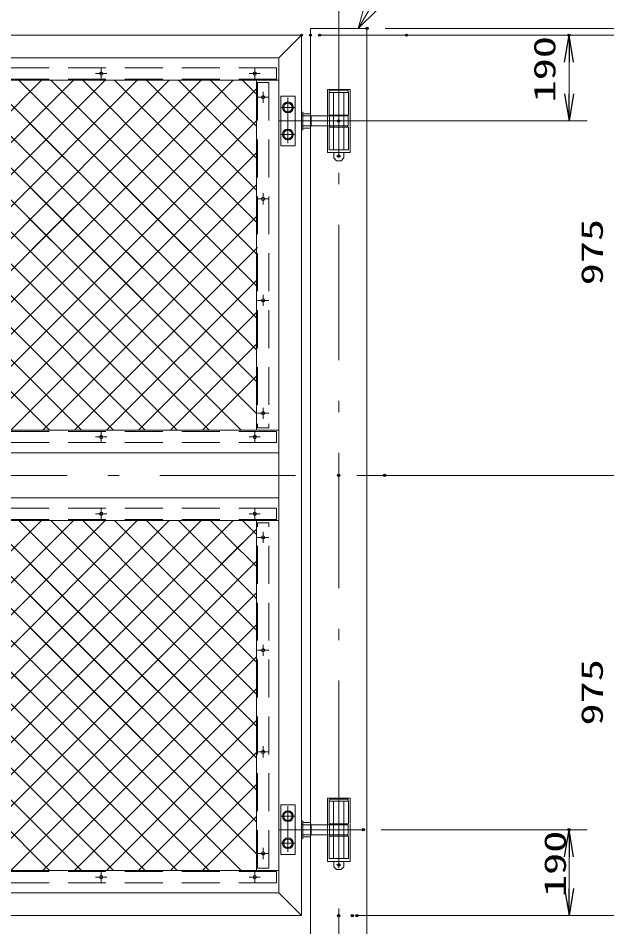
# Model space of a CAD drawing. Units: millimetres, scale not verified. Extents: x -4200 to 4200, y -2970 to 2970.
# Drawn here: x 88 to 1392, y -1269 to 744 of the extents above; entities that cross this region are included whole.
import ezdxf
from ezdxf.enums import TextEntityAlignment as Align

# ---------------------------------------------------------------- set-up
doc = ezdxf.new("R2010")
doc.units = ezdxf.units.MM
doc.header["$LTSCALE"] = 10
doc.header["$PDMODE"] = 32
doc.header["$PDSIZE"] = 5
doc.linetypes.add('USER1', pattern=[12.6, 8.4, -4.2])
doc.linetypes.add('USER2', pattern=[50.5, 30, -9, 2.5, -9])
for name, color, linetype, lineweight in [('0-2_1', 7, 'Continuous', 9), ('0-3_23', 7, 'Continuous', 9), ('0-4_30', 3, 'USER2', 9), ('0-6_6', 7, 'Continuous', 9), ('0-7_2', 4, 'Continuous', 9), ('0-9_16', 7, 'Continuous', 9), ('0-A_0', 7, 'Continuous', 25), ('0-C_4', 7, 'USER1', 9), ('0-D_24', 7, 'Continuous', 9), ('0-E_20', 7, 'Continuous', 9), ('1-5_8', 6, 'Continuous', 9), ('1-9_2網', 2, 'Continuous', 25)]:
    doc.layers.add(name, color=color, linetype=linetype, lineweight=lineweight)
doc.layers.add('0-B_Defpoints', color=7, linetype='Continuous')
doc.styles.add('ＭＳ ゴシック', font='')
doc.styles.get('ＭＳ ゴシック').set_extended_font_data('MS Gothic')

# ---------------------------------------------------------------- blocks, each defined once
blk = doc.blocks.new('_OPEN')
at = {"layer": '0-A_0'}
blk.add_line((-10, 1.667), (0, 0), dxfattribs=at)
blk.add_lwpolyline([(-10, -1.667), (0, 0), (-10, 0)], dxfattribs=at)

msp = doc.modelspace()

# ---------------------------------------------------------------- linework, layer by layer
at = {"layer": '0-2_1'}
for p, q in [((841.08, 721.09), (857.22, 778.88)), ((841.08, 721.09), (883.95, 763.07)), ((-1191.28, 706.09), (715.72, 706.09)), ((-1141.28, 656.09), (665.72, 656.09)), ((-1141.28, 606.09), (665.72, 606.09))]:
    msp.add_line(p, q, dxfattribs=at)
msp.add_lwpolyline([(841.08, 721.09), (967.64, 935.05), (1597.64, 935.05)], dxfattribs=at)
for centre in [(272.22, 621.09), (612.22, 621.09), (630.72, 568.59), (630.72, 343.59), (630.72, 118.59), (630.72, -131.41), (272.22, -183.91), (612.22, -183.91), (272.22, -353.91), (612.22, -353.91), (630.72, -406.41), (630.72, -656.41), (630.72, -881.41), (630.72, -1106.41), (272.22, -1158.91), (612.22, -1158.91)]:
    msp.add_circle(centre, 3.75, dxfattribs=at)
at = {"layer": '0-3_23'}
for p, q in [((860.72, 622.36), (860.72, 402.69)), ((665.72, 516.09), (665.72, 402.69)), ((665.72, -947.64), (665.72, -1053.91)), ((860.72, -947.64), (860.72, -1167.31)), ((665.72, -1053.91), (665.72, -1167.31))]:
    msp.add_line(p, q, dxfattribs=at)
at = {"layer": '0-4_30'}
for p, q in [((798.22, 791.34), (798.22, -1818.6)), ((272.22, 608.79), (272.22, 633.4)), ((612.22, 608.79), (612.22, 633.4)), ((284.53, 621.09), (259.92, 621.09)), ((624.53, 621.09), (599.92, 621.09)), ((643.03, 568.59), (618.42, 568.59)), ((630.72, 556.29), (630.72, 580.9)), ((643.03, 343.59), (618.42, 343.59)), ((630.72, 331.29), (630.72, 355.9)), ((630.72, 106.29), (630.72, 130.9)), ((643.03, 118.59), (618.42, 118.59)), ((630.72, -119.1), (630.72, -143.71)), ((643.03, -131.41), (618.42, -131.41)), ((272.22, -171.6), (272.22, -196.21)), ((612.22, -171.6), (612.22, -196.21)), ((284.53, -183.91), (259.92, -183.91)), ((624.53, -183.91), (599.92, -183.91)), ((-3132.92, -268.91), (727, -268.91)), ((272.22, -366.21), (272.22, -341.6)), ((612.22, -366.21), (612.22, -341.6)), ((284.53, -353.91), (259.92, -353.91)), ((624.53, -353.91), (599.92, -353.91)), ((630.72, -418.71), (630.72, -394.1)), ((643.03, -406.41), (618.42, -406.41)), ((643.03, -656.41), (618.42, -656.41)), ((630.72, -668.71), (630.72, -644.1)), ((643.03, -881.41), (618.42, -881.41)), ((630.72, -893.71), (630.72, -869.1)), ((643.03, -1106.41), (618.42, -1106.41)), ((630.72, -1094.1), (630.72, -1118.71)), ((272.22, -1146.6), (272.22, -1171.21)), ((612.22, -1146.6), (612.22, -1171.21)), ((284.53, -1158.91), (259.92, -1158.91)), ((624.53, -1158.91), (599.92, -1158.91))]:
    msp.add_line(p, q, dxfattribs=at)
at = {"layer": '0-6_6'}
for p, q in [((735.72, 721.09), (735.72, -1793.91)), ((735.72, 721.09), (860.72, 721.09)), ((860.72, 721.09), (860.72, -1793.91))]:
    msp.add_line(p, q, dxfattribs=at)
at = {"layer": '0-7_2', "lineweight": 18}
for p, q in [((755.72, 706.09), (1453.22, 706.09)), ((755.72, 706.09), (1663.22, 706.09)), ((775.72, 706.09), (1558.22, 706.09)), ((795.72, 706.09), (1663.22, 706.09)), ((900.72, 721.09), (1768.22, 721.09)), ((900.72, 721.09), (1663.22, 721.09)), ((988.22, 706.09), (1348.22, 706.09)), ((1308.22, 576.09), (1308.22, 646.09)), ((838.22, 516.09), (1348.22, 516.09)), ((838.22, -268.91), (1453.22, -268.91)), ((939.65, -268.91), (1453.22, -268.91)), ((892.45, -1053.91), (1348.22, -1053.91)), ((1308.22, -1183.91), (1308.22, -1113.91)), ((838.22, -1243.91), (1453.22, -1243.91)), ((868.22, -1243.91), (1558.22, -1243.91)), ((868.22, -1243.91), (1558.22, -1243.91)), ((878.22, -1243.91), (1348.22, -1243.91))]:
    msp.add_line(p, q, dxfattribs=at)
at = {"layer": '0-7_2'}
for p, q in [((665.72, -1143.91), (-1141.28, -1143.91)), ((665.72, -1193.91), (-1141.28, -1193.91)), ((715.72, -1243.91), (-1191.28, -1243.91))]:
    msp.add_line(p, q, dxfattribs=at)
at = {"layer": '0-9_16'}
for p, q in [((665.72, -168.91), (-1141.28, -168.91)), ((665.72, -218.91), (-1141.28, -218.91)), ((665.72, -318.91), (-923.31, -318.91)), ((665.72, -368.91), (-1141.28, -368.91))]:
    msp.add_line(p, q, dxfattribs=at)
at = {"layer": '0-B_Defpoints'}
for p in [(715.72, 706.09), (715.72, 706.09), (735.72, 706.09), (755.72, 706.09), (860.72, 721.09), (948.22, 706.09), (1308.22, 706.09), (798.22, 516.09), (798.22, -268.91), (899.65, -268.91), (852.45, -1053.91), (1308.22, -1053.91), (798.22, -1243.91), (828.22, -1243.91), (838.22, -1243.91)]:
    msp.add_point(p, dxfattribs=at)
at = {"layer": '0-C_4', "linetype": 'Continuous'}
for p, q in [((715.72, 706.09), (715.72, -1243.91)), ((665.72, 656.09), (665.72, -1193.91)), ((615.72, 606.09), (615.72, -168.91)), ((615.72, -368.91), (615.72, -1143.91)), ((715.72, -1095.91), (715.72, -1243.91))]:
    msp.add_line(p, q, dxfattribs=at)
at = {"layer": '0-C_4'}
for p, q in [((660.67, 633.59), (-1136.28, 633.59)), ((660.67, 633.59), (660.67, 608.59)), ((660.67, 608.59), (-1136.28, 608.59)), ((618.22, 601.09), (618.22, -163.91)), ((643.22, 601.09), (618.22, 601.09)), ((643.22, 601.09), (643.22, -163.91)), ((660.67, -171.41), (-1136.28, -171.41)), ((643.22, -163.91), (618.22, -163.91)), ((660.67, -196.41), (660.67, -171.41)), ((660.67, -196.41), (-1136.28, -196.41)), ((660.67, -341.41), (-1136.28, -341.41)), ((660.67, -341.41), (660.67, -366.41)), ((660.67, -366.41), (-1136.28, -366.41)), ((618.22, -1138.91), (618.22, -373.91)), ((643.22, -373.91), (618.22, -373.91)), ((643.22, -1138.91), (643.22, -373.91)), ((660.67, -1146.41), (-1136.28, -1146.41)), ((643.22, -1138.91), (618.22, -1138.91)), ((660.67, -1171.41), (660.67, -1146.41)), ((660.67, -1171.41), (-1136.28, -1171.41))]:
    msp.add_line(p, q, dxfattribs=at)
at = {"layer": '0-D_24', "linetype": 'USER2'}
for p, q in [((852.45, 516.09), (671.33, 516.09)), ((852.45, -1053.91), (671.33, -1053.91))]:
    msp.add_line(p, q, dxfattribs=at)
at = {"layer": '0-E_20'}
for p, q in [((665.72, 656.09), (715.72, 706.09)), ((665.72, -1193.91), (715.72, -1243.91))]:
    msp.add_line(p, q, dxfattribs=at)
at = {"layer": '1-5_8', "linetype": 'USER1'}
for p, q in [((773.22, 586.09), (773.22, 516.09)), ((777.22, 579.09), (777.22, 582.09)), ((786.72, 579.09), (786.72, 529.09)), ((809.72, 529.09), (809.72, 579.09)), ((819.22, 579.09), (819.22, 582.09)), ((819.57, 579.09), (819.57, 529.09)), ((735.72, 527.09), (819.22, 527.09)), ((773.22, 527.09), (773.22, 515.09)), ((776.87, 529.09), (819.57, 529.09)), ((777.44, 527.09), (777.44, 515.09)), ((786.72, 527.09), (786.72, 502.09)), ((809.72, 502.09), (809.72, 527.09)), ((819.22, 515.09), (819.22, 527.09)), ((823.22, 514.09), (823.22, 530.09)), ((735.72, 505.09), (819.22, 505.09)), ((773.22, 505.09), (773.22, 517.09)), ((773.22, 446.09), (773.22, 516.09)), ((777.44, 505.09), (777.44, 517.09)), ((778.72, 505.09), (778.72, 502.09)), ((778.72, 505.09), (817.72, 505.09)), ((817.72, 505.09), (817.72, 502.09)), ((819.22, 517.09), (819.22, 505.09)), ((823.22, 516.09), (823.22, 500.09)), ((776.87, 502.09), (819.57, 502.09)), ((786.72, 452.09), (786.72, 502.09)), ((809.72, 502.09), (809.72, 452.09)), ((819.57, 452.09), (819.57, 502.09)), ((787.22, 445.09), (787.22, 434.09)), ((809.22, 445.09), (809.22, 434.09)), ((773.22, -983.91), (773.22, -1053.91)), ((777.22, -990.91), (777.22, -987.91)), ((786.72, -990.91), (786.72, -1040.91)), ((809.72, -1040.91), (809.72, -990.91)), ((819.22, -990.91), (819.22, -987.91)), ((819.57, -990.91), (819.57, -1040.91)), ((735.72, -1042.91), (819.22, -1042.91)), ((773.22, -1042.91), (773.22, -1054.91)), ((776.87, -1040.91), (819.57, -1040.91)), ((777.44, -1042.91), (777.44, -1054.91)), ((786.72, -1042.91), (786.72, -1067.91)), ((809.72, -1067.91), (809.72, -1042.91)), ((819.22, -1054.91), (819.22, -1042.91)), ((823.22, -1055.91), (823.22, -1039.91)), ((735.72, -1064.91), (819.22, -1064.91)), ((773.22, -1064.91), (773.22, -1052.91)), ((773.22, -1123.91), (773.22, -1053.91)), ((777.44, -1064.91), (777.44, -1052.91)), ((778.72, -1064.91), (778.72, -1067.91)), ((778.72, -1064.91), (817.72, -1064.91)), ((817.72, -1064.91), (817.72, -1067.91)), ((819.22, -1052.91), (819.22, -1064.91)), ((823.22, -1053.91), (823.22, -1069.91)), ((776.87, -1067.91), (819.57, -1067.91)), ((786.72, -1117.91), (786.72, -1067.91)), ((809.72, -1067.91), (809.72, -1117.91)), ((819.57, -1117.91), (819.57, -1067.91)), ((787.22, -1124.91), (787.22, -1135.91)), ((809.22, -1124.91), (809.22, -1135.91))]:
    msp.add_line(p, q, dxfattribs=at)
at = {"layer": '1-5_8', "linetype": 'USER2'}
for p, q in [((798.22, 589.63), (798.22, 438.79)), ((685.72, 467.11), (685.72, 568.38)), ((669.72, 546.09), (701.72, 546.09)), ((669.72, 486.09), (701.72, 486.09)), ((798.22, -980.37), (798.22, -1131.21)), ((798.22, -980.37), (798.22, -1131.21)), ((685.72, -1102.89), (685.72, -1001.62)), ((669.72, -1023.91), (701.72, -1023.91)), ((669.72, -1083.91), (701.72, -1083.91))]:
    msp.add_line(p, q, dxfattribs=at)
at = {"layer": '1-5_8'}
for p, q in [((665.72, 571.09), (665.72, 530.37)), ((669.72, 571.09), (669.72, 461.09)), ((669.72, 571.09), (701.72, 571.09)), ((701.72, 571.09), (701.72, 461.09)), ((715.72, 571.09), (715.72, 461.09)), ((674.77, 546.09), (680.22, 555.59)), ((674.77, 546.09), (680.22, 536.59)), ((685.72, 555.59), (680.22, 555.59)), ((685.72, 555.59), (691.23, 555.59)), ((696.67, 546.09), (691.23, 555.59)), ((696.67, 546.09), (691.23, 536.59)), ((685.72, 536.59), (680.22, 536.59)), ((685.72, 536.59), (691.23, 536.59)), ((715.72, 535.59), (718.92, 535.59)), ((715.72, 527.09), (735.72, 527.09)), ((718.92, 496.59), (718.92, 535.59)), ((718.92, 532.09), (734.92, 532.09)), ((736.92, 524.13), (736.92, 508.13)), ((776.87, 529.09), (819.57, 529.09)), ((682.52, 516.09), (666.52, 516.09)), ((715.72, 505.09), (735.72, 505.09)), ((718.92, 516.09), (734.92, 516.09)), ((718.92, 516.09), (734.92, 516.09)), ((665.72, 501.82), (665.72, 461.09)), ((674.77, 486.09), (680.22, 495.59)), ((674.77, 486.09), (680.22, 476.59)), ((685.72, 495.59), (680.22, 495.59)), ((685.72, 495.59), (691.23, 495.59)), ((696.67, 486.09), (691.23, 495.59)), ((696.67, 486.09), (691.23, 476.59)), ((715.72, 496.59), (718.92, 496.59)), ((718.92, 500.09), (734.56, 500.09)), ((685.72, 476.59), (680.22, 476.59)), ((685.72, 476.59), (691.23, 476.59)), ((669.72, 461.09), (701.72, 461.09)), ((792.92, 438.09), (803.01, 438.09)), ((669.72, -998.91), (669.72, -1108.91)), ((669.72, -998.91), (701.72, -998.91)), ((701.72, -998.91), (701.72, -1108.91)), ((715.72, -998.91), (715.72, -1108.91)), ((674.77, -1023.91), (680.22, -1014.41)), ((674.77, -1023.91), (680.22, -1033.41)), ((685.72, -1014.41), (680.22, -1014.41)), ((685.72, -1014.41), (691.23, -1014.41)), ((696.67, -1023.91), (691.23, -1014.41)), ((696.67, -1023.91), (691.23, -1033.41)), ((685.72, -1033.41), (680.22, -1033.41)), ((685.72, -1033.41), (691.23, -1033.41)), ((715.72, -1034.41), (718.92, -1034.41)), ((715.72, -1042.91), (735.72, -1042.91)), ((718.92, -1073.41), (718.92, -1034.41)), ((718.92, -1037.91), (734.92, -1037.91)), ((736.92, -1045.87), (736.92, -1061.87)), ((776.87, -1040.91), (819.57, -1040.91)), ((682.52, -1053.91), (666.52, -1053.91)), ((715.72, -1064.91), (735.72, -1064.91)), ((718.92, -1053.91), (734.92, -1053.91)), ((718.92, -1053.91), (734.92, -1053.91)), ((674.77, -1083.91), (680.22, -1074.41)), ((674.77, -1083.91), (680.22, -1093.41)), ((685.72, -1074.41), (680.22, -1074.41)), ((685.72, -1074.41), (691.23, -1074.41)), ((696.67, -1083.91), (691.23, -1074.41)), ((696.67, -1083.91), (691.23, -1093.41)), ((715.72, -1073.41), (718.92, -1073.41)), ((718.92, -1069.91), (734.56, -1069.91)), ((685.72, -1093.41), (680.22, -1093.41)), ((685.72, -1093.41), (691.23, -1093.41)), ((669.72, -1108.91), (701.72, -1108.91)), ((792.92, -1131.91), (803.01, -1131.91))]:
    msp.add_line(p, q, dxfattribs=at)
at = {"layer": '1-5_8', "linetype": 'USER1'}
for points in [[(773.22, 586.09), (823.22, 586.09), (823.22, 531.09)], [(798.22, 584.09), (779.22, 584.09), (777.22, 582.09)], [(798.22, 584.09), (817.22, 584.09), (819.22, 582.09)], [(776.87, 529.09), (776.87, 579.09), (819.57, 579.09)], [(773.22, 446.09), (823.22, 446.09), (823.22, 501.09)], [(776.87, 502.09), (776.87, 452.09), (819.57, 452.09)], [(798.22, 428.09), (793.22, 428.09), (787.22, 434.09)], [(798.22, 428.09), (803.22, 428.09), (809.22, 434.09)], [(773.22, -983.91), (823.22, -983.91), (823.22, -1038.91)], [(798.22, -985.91), (779.22, -985.91), (777.22, -987.91)], [(798.22, -985.91), (817.22, -985.91), (819.22, -987.91)], [(776.87, -1040.91), (776.87, -990.91), (819.57, -990.91)], [(773.22, -1123.91), (823.22, -1123.91), (823.22, -1068.91)], [(776.87, -1067.91), (776.87, -1117.91), (819.57, -1117.91)], [(798.22, -1141.91), (793.22, -1141.91), (787.22, -1135.91)], [(798.22, -1141.91), (803.22, -1141.91), (809.22, -1135.91)]]:
    msp.add_lwpolyline(points, dxfattribs=at)
at = {"layer": '1-5_8'}
for centre, radius in [((685.72, 546.09), 12), ((685.72, 546.09), 9.5), ((685.72, 486.09), 12), ((685.72, 486.09), 9.5), ((685.72, -1023.91), 12), ((685.72, -1023.91), 9.5), ((685.72, -1083.91), 12), ((685.72, -1083.91), 9.5)]:
    msp.add_circle(centre, radius, dxfattribs=at)
at = {"layer": '1-5_8', "linetype": 'USER1'}
for centre in [(798.22, 438.09), (798.22, -1131.91)]:
    msp.add_circle(centre, 2.5, dxfattribs=at)
at = {"layer": '1-5_8'}
for centre in [(719.92, 524.09), (719.92, 508.09), (719.92, -1045.91), (719.92, -1061.91)]:
    msp.add_arc(centre, 17, 331.92709, 28.07291, dxfattribs=at)
at = {"layer": '1-9_2網'}
for p, q in [((228.35, -168.91), (-546.65, 606.09)), ((299.07, -168.91), (-475.93, 606.09)), ((369.78, -168.91), (-405.22, 606.09)), ((-352.33, -168.91), (422.67, 606.09)), ((440.49, -168.91), (-334.51, 606.09)), ((-292.9, 173.37), (139.83, 606.09)), ((-281.62, -168.91), (493.38, 606.09)), ((511.2, -168.91), (-263.8, 606.09)), ((-222.19, 173.37), (210.54, 606.09)), ((-210.91, -168.91), (564.09, 606.09)), ((581.91, -168.91), (-193.09, 606.09)), ((-151.48, 173.37), (281.25, 606.09)), ((-126.93, 127.21), (351.96, 606.09)), ((615.72, -132.01), (-122.38, 606.09)), ((615.72, -61.3), (-51.67, 606.09)), ((615.72, 9.41), (19.04, 606.09)), ((615.72, 80.12), (89.75, 606.09)), ((356.85, 409.7), (160.46, 606.09)), ((401.37, 435.9), (231.17, 606.09)), ((445.88, 462.09), (301.88, 606.09)), ((490.4, 488.29), (372.59, 606.09)), ((534.92, 514.48), (443.3, 606.09)), ((579.43, 540.67), (514.01, 606.09)), ((615.72, 575.1), (584.73, 606.09)), ((-140.2, -168.91), (615.72, 587.01)), ((555.01, 526.31), (615.72, 587.01)), ((518.36, 489.66), (555.01, 526.31)), ((588.93, 531.18), (579.43, 540.67)), ((615.72, 504.39), (588.93, 531.18)), ((-69.49, -168.91), (615.72, 516.3)), ((544.41, 504.98), (534.92, 514.48)), ((615.72, 433.68), (544.41, 504.98)), ((499.9, 478.79), (490.4, 488.29)), ((615.72, 362.96), (499.9, 478.79)), ((1.22, -168.91), (615.72, 445.59)), ((455.38, 452.59), (445.88, 462.09)), ((615.72, 292.25), (455.38, 452.59)), ((615.72, -61.3), (115.82, 438.6)), ((346.56, 388.56), (383.21, 425.21)), ((410.86, 426.4), (401.37, 435.9)), ((615.72, 221.54), (410.86, 426.4)), ((366.35, 400.21), (356.85, 409.7)), ((189.09, 231.09), (346.56, 388.56)), ((615.72, 150.83), (366.35, 400.21)), ((71.93, -168.91), (615.72, 374.88)), ((615.72, -132.01), (115.82, 367.89)), ((89.76, 252.53), (16.03, 326.26)), ((134.27, 278.73), (86.74, 326.26)), ((142.64, -168.91), (615.72, 304.17)), ((143.77, 269.23), (134.27, 278.73)), ((181.91, 231.09), (143.77, 269.23)), ((99.25, 243.04), (89.76, 252.53)), ((111.2, 231.09), (99.25, 243.04)), ((213.35, -168.91), (615.72, 233.46)), ((615.72, 233.46), (618.22, 235.96)), ((284.06, -168.91), (615.72, 162.75)), ((157.64, -168.91), (-126.93, 115.66)), ((354.78, -168.91), (615.72, 92.04)), ((425.49, -168.91), (615.72, 21.33)), ((496.2, -168.91), (615.72, -49.38)), ((-635.17, -1143.91), (139.83, -368.91)), ((157.64, -1143.91), (-617.36, -368.91)), ((-564.46, -1143.91), (210.54, -368.91)), ((228.35, -1143.91), (-546.65, -368.91)), ((-493.75, -1143.91), (281.25, -368.91)), ((299.07, -1143.91), (-475.93, -368.91)), ((-423.04, -1143.91), (351.96, -368.91)), ((369.78, -1143.91), (-405.22, -368.91)), ((-352.33, -1143.91), (422.67, -368.91)), ((440.49, -1143.91), (-334.51, -368.91)), ((-281.62, -1143.91), (493.38, -368.91)), ((511.2, -1143.91), (-263.8, -368.91)), ((-210.91, -1143.91), (564.09, -368.91)), ((581.91, -1143.91), (-193.09, -368.91)), ((615.72, -1107.01), (-122.38, -368.91)), ((615.72, -1036.3), (-51.67, -368.91)), ((615.72, -965.59), (19.04, -368.91)), ((615.72, -894.88), (89.75, -368.91)), ((356.85, -565.3), (160.46, -368.91)), ((401.37, -539.1), (231.17, -368.91)), ((445.88, -512.91), (301.88, -368.91)), ((490.4, -486.71), (372.59, -368.91)), ((534.92, -460.52), (443.3, -368.91)), ((579.43, -434.33), (514.01, -368.91)), ((615.72, -399.9), (584.73, -368.91)), ((-140.2, -1143.91), (615.72, -387.99)), ((555.01, -448.69), (615.72, -387.99)), ((588.93, -443.82), (579.43, -434.33)), ((-69.49, -1143.91), (615.72, -458.7)), ((518.36, -485.34), (555.01, -448.69)), ((544.41, -470.02), (534.92, -460.52)), ((615.72, -470.61), (588.93, -443.82)), ((615.72, -541.32), (544.41, -470.02)), ((499.9, -496.21), (490.4, -486.71)), ((615.72, -612.04), (499.9, -496.21)), ((455.38, -522.41), (445.88, -512.91)), ((615.72, -682.75), (455.38, -522.41)), ((1.22, -1143.91), (615.72, -529.41)), ((615.72, -1036.3), (115.82, -536.4)), ((410.86, -548.6), (401.37, -539.1)), ((346.56, -586.44), (383.21, -549.79)), ((615.72, -753.46), (410.86, -548.6)), ((366.35, -574.79), (356.85, -565.3)), ((615.72, -824.17), (366.35, -574.79)), ((71.93, -1143.91), (615.72, -600.12)), ((189.09, -743.91), (346.56, -586.44)), ((615.72, -1107.01), (115.82, -607.11)), ((89.76, -722.47), (16.03, -648.74)), ((134.27, -696.27), (86.74, -648.74)), ((142.64, -1143.91), (615.72, -670.83)), ((143.77, -705.77), (134.27, -696.27)), ((99.25, -731.96), (89.76, -722.47)), ((181.91, -743.91), (143.77, -705.77)), ((111.2, -743.91), (99.25, -731.96)), ((213.35, -1143.91), (615.72, -741.54)), ((615.72, -741.54), (618.22, -739.04)), ((284.06, -1143.91), (615.72, -812.25)), ((354.78, -1143.91), (615.72, -882.96)), ((425.49, -1143.91), (615.72, -953.67)), ((496.2, -1143.91), (615.72, -1024.38))]:
    msp.add_line(p, q, dxfattribs=at)
for points in [[(394.04, 231.09), (277.32, 347.82), (267.82, 357.31), (115.82, 509.31)], [(615.72, 80.12), (321.83, 374.01), (312.34, 383.51)], [(118.38, 231.09), (174.75, 287.46), (211.4, 324.11)], [(323.33, 231.09), (232.8, 321.62), (223.3, 331.12)], [(252.62, 231.09), (188.28, 295.43), (178.79, 304.92)], [(394.04, -743.91), (277.32, -627.18), (267.82, -617.69), (115.82, -465.69)], [(615.72, -894.88), (321.83, -600.99), (312.34, -591.49)], [(323.33, -743.91), (232.8, -653.38), (223.3, -643.88)], [(118.38, -743.91), (174.75, -687.54), (211.4, -650.89)], [(252.62, -743.91), (188.28, -679.57), (178.79, -670.08)]]:
    msp.add_lwpolyline(points, dxfattribs=at)

# ---------------------------------------------------------------- block references
at = {"layer": '0-7_2', "xscale": 6, "yscale": 6}
for p, rotation in [((1308.22, 706.09), 90), ((1308.22, 516.09), 270), ((1308.22, -1053.91), 90), ((1308.22, -1243.91), 270)]:
    msp.add_blockref('_OPEN', p, dxfattribs=dict(at, rotation=rotation))

# ---------------------------------------------------------------- texts
at = {"layer": '0-7_2', "style": 'ＭＳ ゴシック', "width": 1.5}
for s, p in [('190', (1292.47, 556.93)), ('975', (1397.47, 151.93)), ('975', (1397.47, -823.07)), ('190', (1315.67, -1203.07))]:
    msp.add_text(s, height=48.09, rotation=90, dxfattribs=at).set_placement(p, align=Align.BOTTOM_LEFT)

doc.saveas('drawing.dxf')
